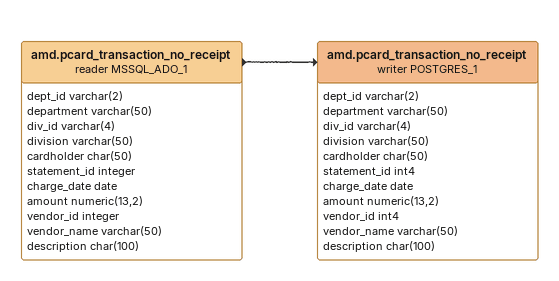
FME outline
amd.pcard_transaction_no_receipt (reader MSSQL_ADO_1)
    attributes: dept_id varchar(2), department varchar(50), div_id varchar(4), division varchar(50), cardholder char(50), statement_id integer, charge_date date, amount numeric(13,2), vendor_id integer, vendor_name varchar(50), description char(100)
    -> amd.pcard_transaction_no_receipt (writer POSTGRES_1)
amd.pcard_transaction_no_receipt (writer POSTGRES_1)
    attributes: dept_id varchar(2), department varchar(50), div_id varchar(4), division varchar(50), cardholder char(50), statement_id int4, charge_date date, amount numeric(13,2), vendor_id int4, vendor_name varchar(50), description char(100)
